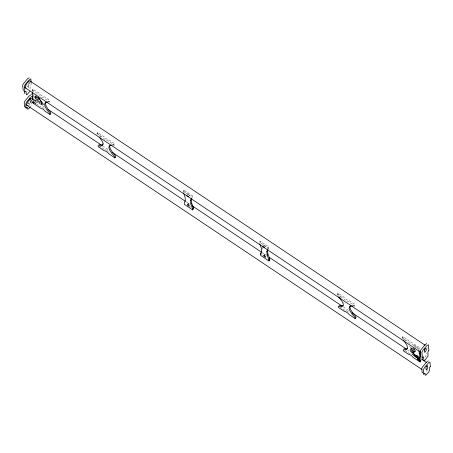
<?xml version="1.0" encoding="UTF-8"?>
<svg xmlns="http://www.w3.org/2000/svg" width="453" height="453" viewBox="0 0 453 453"><rect width="100%" height="100%" fill="white"/><g stroke="black" fill="none" stroke-linecap="round" stroke-linejoin="round"><path stroke-width="0.34" stroke-dasharray="2.27 1.7" d="M103.471 144.371L103.845 142.791M30.47 81.274L29.807 83.675L27.927 86.523L26.433 87.74M268.165 249.399L268.714 248.108L268.589 246.743L260.249 241.166L259.433 242.1L267.78 247.683L267.904 249.042L268.714 248.108M427.689 369.552L425.735 372.355M35.934 102.514L36.274 101.908M31.019 101.687L28.516 104.779M426.913 349.801L427.026 347.089M30.408 100.453L30.125 103.652L28.171 106.455M417.592 348.861L417.751 348.668C417.275 346.29 414.54 344.688 412.173 345.237M32.231 91.404L32.106 90.062L32.922 89.122L40.221 94.003L41.319 95.323L43.409 96.716L44.394 96.795L49.609 100.283L49.705 101.37L48.896 102.31L48.794 101.223L49.609 100.283M29.841 107.571L31.795 104.768L31.784 102.112M97.078 134.535L96.976 133.448L97.791 132.508L103.76 136.5L105.011 137.922L107.401 139.518L108.539 139.7L114.507 143.692L114.609 144.779L113.794 145.719L113.697 144.632L114.507 143.692M183.969 190.147L183.154 191.087L191.5 196.664L192.31 195.724L183.969 190.147L184.592 192.791M183.278 192.446L184.094 191.506M191.625 198.029L192.434 197.089L192.31 195.724M187.4 204.343L188.21 203.408L190.09 204.66M259.558 243.465L260.373 242.525L260.249 241.166M262.808 245.798L263.618 244.858L264.529 245.169L265.498 246.115L265.554 246.76L264.648 246.455L263.68 245.503L263.618 244.858M267.78 247.683L268.589 246.743M263.68 255.362L264.49 254.422L265.401 254.728M337.338 295.226L337.236 294.139L338.051 293.199L344.02 297.191L345.271 298.612L347.661 300.209L348.799 300.39L354.767 304.382L354.869 305.469L354.053 306.409L353.957 305.322L354.767 304.382M402.241 338.634L402.139 337.547L402.949 336.607L408.164 340.095L409.263 341.409L411.352 342.808L412.338 342.887L419.637 347.768L419.761 349.11M418.951 350.05L418.827 348.708L419.637 347.768M424.857 357.241L426.364 354.954L426.29 352.881M47.276 101.195L49.705 101.37M422.706 355.956L423.515 356.171M111.8 144.348L114.609 144.779M352.06 305.039L354.869 305.469M414.121 346.335L416.522 348.198M27.48 103.001L28.964 103.856L29.462 103.426L30.221 101.868L30.096 100.509M418.323 354.993L417.706 355.016M410.361 353.448L409.376 353.368L405.316 350.656M105.289 149.586L106.11 149.96M32.106 90.062L39.411 94.943L40.51 96.263L42.593 97.655L43.579 97.735L48.794 101.223M96.976 133.448L102.95 137.44L104.201 138.861L106.591 140.458L107.723 140.634L113.697 144.632M337.236 294.139L343.21 298.131L344.461 299.546L346.845 301.149L347.983 301.324L353.957 305.322M402.139 337.547L407.355 341.035L408.453 342.349L410.537 343.742L411.528 343.821L418.827 348.708M36.767 101.868L38.533 103.046M42.65 105.798L44.411 106.982M102.65 145.928L108.533 149.864M186.183 201.8L189.711 204.161M262.066 252.553L266.183 255.305M343.249 306.845L348.544 310.39M407.955 350.124L409.133 350.911M42.418 107.361L44.502 108.754L45.6 110.068M106.585 150.277L109.745 152.972M346.369 310.645L349.608 312.989M36.376 103.901L40.866 106.902M98.997 145.781L104.428 149.416M190.181 206.766L191.296 207.514M261.455 254.439L262.57 255.181M339.801 306.84L345.231 310.469M34.168 100.917L34.621 101.319M410.882 347.898L409.535 346.16M341.234 297.797L338.148 294.291L338.051 293.199M100.974 137.112L97.888 133.601L97.791 132.508M405.763 340.956L403.051 337.695L402.949 336.607M36.059 102.027L36.319 102.78M343.742 302.327L344.104 303.482M264.49 254.422L264.552 255.067M262.117 247.015L262.434 250.492M188.21 203.408L188.267 204.048M32.922 89.122L33.165 91.806M33.409 94.49L33.652 97.174M31.195 83.001C31.546 85.594 28.913 87.067 30.464 90.17M29.524 81.885C29.875 84.479 27.242 85.951 28.799 89.054M28.465 82.571L28.63 84.428L27.373 86.421L27.01 86.308L26.897 85.068M28.471 102.384L28.596 103.743M188.25 194.15L187.338 193.844L187.4 194.484L188.369 195.436L189.275 195.741L189.218 195.101L188.25 194.15"/><path stroke-width="0.68" d="M417.615 359.252L417.626 358.606L418.272 358.453L418.663 358.997L418.255 359.495L417.615 359.252L417.779 358.81M45.753 102.112L45.453 103.737L46.11 106.008L48.001 109.207L50.719 112.469L50.815 113.556L50.006 114.496L44.79 111.008L43.692 109.694L41.602 108.295L40.617 108.216L33.318 103.335L33.245 102.559M110.034 145.102L109.66 146.681L110.39 148.997L112.531 152.367L115.617 155.877L115.719 156.965L114.903 157.904L108.935 153.912L107.684 152.491L105.294 150.894L104.156 150.713L98.188 146.721L98.086 145.634L100.894 146.064L102.661 145.311L103.035 143.731L102.304 141.415L99.281 137.044M350.294 305.792L349.92 307.372L350.65 309.688L352.791 313.057L355.877 316.568L355.979 317.655L355.163 318.595L349.195 314.603L347.944 313.182L345.554 311.585L344.416 311.404L338.448 307.411L338.346 306.324L341.154 306.755L342.921 306.002L343.295 304.422L342.564 302.106L338.657 296.732M420.894 352.383L25 87.605L25.668 85.204L27.548 82.355L29.536 80.73L30.47 81.274L425.191 345.271M421.896 369.433L26.585 105.045L27.254 102.644L29.134 99.796L30.628 98.578M424.251 350.067L424.529 349.212M411.301 348.153L411.692 350.877M183.527 193.091L185.028 196.936L185.345 200.413L184.224 203.035L184.365 204.36L192.706 209.937L192.61 208.646L190.838 204.088L190.52 200.611L191.347 198.674M190.52 200.611L191.885 198.38M268.986 260.956L268.889 259.66L267.117 255.101L266.8 251.63L267.61 250.69L267.927 254.167L269.699 258.725L269.801 260.016L268.986 260.956L260.645 255.379L260.503 254.054L261.624 251.432L261.307 247.955L259.807 244.105M266.8 251.63L267.627 249.688M28.686 100.849L29.168 100.153M411.766 351.726L413.985 349.308M412.802 352.174L413.94 350.826M29.841 107.571L27.797 109.388C27.254 103.244 25.504 113.59 25.889 103.595L26.857 101.732L30.289 97.689M29.858 91.421L27.169 94.535L26.467 94.79L25.906 91.127L24.824 91.902L24.32 86.336L25.289 84.473L29.122 79.966L30.815 78.828L31.132 82.31M190.838 204.088L191.647 203.148L191.33 199.671M192.61 208.646L193.42 207.706L191.647 203.148M192.706 209.937L193.522 209.003L193.42 207.706M260.503 254.054L261.313 253.114M267.117 255.101L267.927 254.167M268.889 259.66L269.699 258.725M403.142 339.722L406.845 345.095L407.502 347.366L407.202 348.991L405.678 349.914L403.249 349.733L403.346 350.82L408.561 354.308L409.552 354.388L411.635 355.781L412.734 357.1L420.033 361.981L419.965 361.2L420.775 360.26L419.665 359.518M420.033 361.981L420.848 361.041L420.775 360.26M41.931 104.62L41.008 104.683M30.696 97.219L32.384 96.087L32.673 99.224M24.966 106.744L24.621 106.874L24.219 102.48L24.672 101.438L29.026 96.104L30.719 94.971M421.069 356.562L420.724 356.687L420.214 351.12L420.667 350.084L425.022 344.744L426.709 343.612M422.53 372.643L422.185 372.768L421.783 368.38L422.236 367.338L426.59 362.004L428.283 360.871M415.322 351.007L413.782 352.128L413.232 352.089M407.507 348.363L406.494 348.974L404.059 348.793M31.229 94.298L32.531 93.646M42.52 105.062L43.329 104.326L42.956 103.522L38.397 97.763M102.882 144.626L101.704 145.124L98.901 144.694M343.142 305.311L341.964 305.815L339.161 305.384M423.691 374.172L424.393 373.912M417.87 356.896L416.058 357.292L414.065 355.486M29.145 77.712L27.457 78.845L23.103 84.184L22.65 85.221L23.267 90.855M35.9 97.01L35.317 97.027L35.946 97.197M412.423 353.029L412.972 353.063L415.027 351.573C415.769 349.246 412.156 346.698 410.492 349.087L410.554 351.16L411.607 352.547M47.678 102.219L46.461 102.129L44.943 103.046L44.637 104.677L45.294 106.942L47.191 110.147L49.904 113.409L50.006 114.496M112.112 145.458L110.991 145.288L109.224 146.042L108.85 147.621L109.575 149.937L111.721 153.307L114.807 156.817L114.903 157.904M352.932 306.239L351.251 305.979L349.484 306.732L349.11 308.312L349.835 310.628L351.981 313.997L355.067 317.508L355.163 318.595M419.569 353.266L420.435 353.799M36.376 96.172L35.198 96.047L34.677 97.078L37.525 101.489M417.621 356.868L418.266 357.077L417.513 355.933L416.868 355.724L416.924 356.188M188.465 196.681L186.585 195.424M264.745 247.7L262.865 246.443M35.051 100.996L35.708 101.229L34.994 100.096L34.337 99.864L34.366 100.317M34.043 102.418C34.847 102.061 36.268 104.162 34.915 103.675M36.852 96.834L39.077 98.273L41.274 101.829M25 87.605L25.934 88.148M31.127 98.171L33.239 99.507M26.585 105.045L27.52 105.594M47.944 109.343L101.472 145.147M112.061 152.225L185.594 201.404M192.066 205.736L261.477 252.157M269.127 257.276L342.072 306.058M352.072 312.746L406.188 348.946M421.483 359.172L426.777 362.717M418.295 360.084L419.965 361.2M419.835 358.238L413.396 353.855M419.37 359.252L412.032 354.036M416.29 356.109L412.802 352.717L412.53 351.958M40.997 103.125L41.823 103.748M418.244 359.031L419.274 360.067L419.863 360.112L419.008 350.718M40.181 104.065L36.959 98.714L36.693 96.976M29.824 98.12L33.279 103.369M38.097 98.352L38.748 99.507M39.728 101.234L40.379 102.389M33.352 101.851L32.293 92.072M41.602 102.372L41.874 104.009M25.917 107.18L26.127 108.273M421.992 357.128L422.366 359.574M24.428 91.234L24.802 93.675M412.275 349.467L412.343 350.141M419.942 351.12L420.616 358.504M428.889 350.294L427.881 351.924L428.034 356.069L424.733 360.429L424.031 360.69L423.47 357.026L422.389 357.802L421.885 352.236L422.853 350.373L426.686 345.86L428.379 344.727L428.889 350.294M430.35 366.375L429.348 368.012L429.359 370.667L428.753 371.919L426.063 375.027L425.361 375.288C424.818 369.138 423.068 379.489 423.453 369.495L425.01 366.873L428.855 362.508L429.948 361.987L430.35 366.375M424.682 349.49L424.404 350.35L424.574 352.202L424.937 352.321L426.199 350.328L426.03 348.47L425.661 348.357L424.682 349.49M426.25 366.749L425.973 367.604L426.16 369.642L426.528 369.756L427.785 367.768L427.598 365.73L427.23 365.616L426.25 366.749M33.799 102.803L32.922 102.174L33.799 102.803M188.306 204.648L187.4 204.343L187.457 204.988L188.425 205.939L189.337 206.245L189.275 205.6L188.306 204.648M264.586 255.668L263.68 255.362L263.737 256.007L264.705 256.953L265.617 257.259L265.554 256.619L264.586 255.668"/></g></svg>
